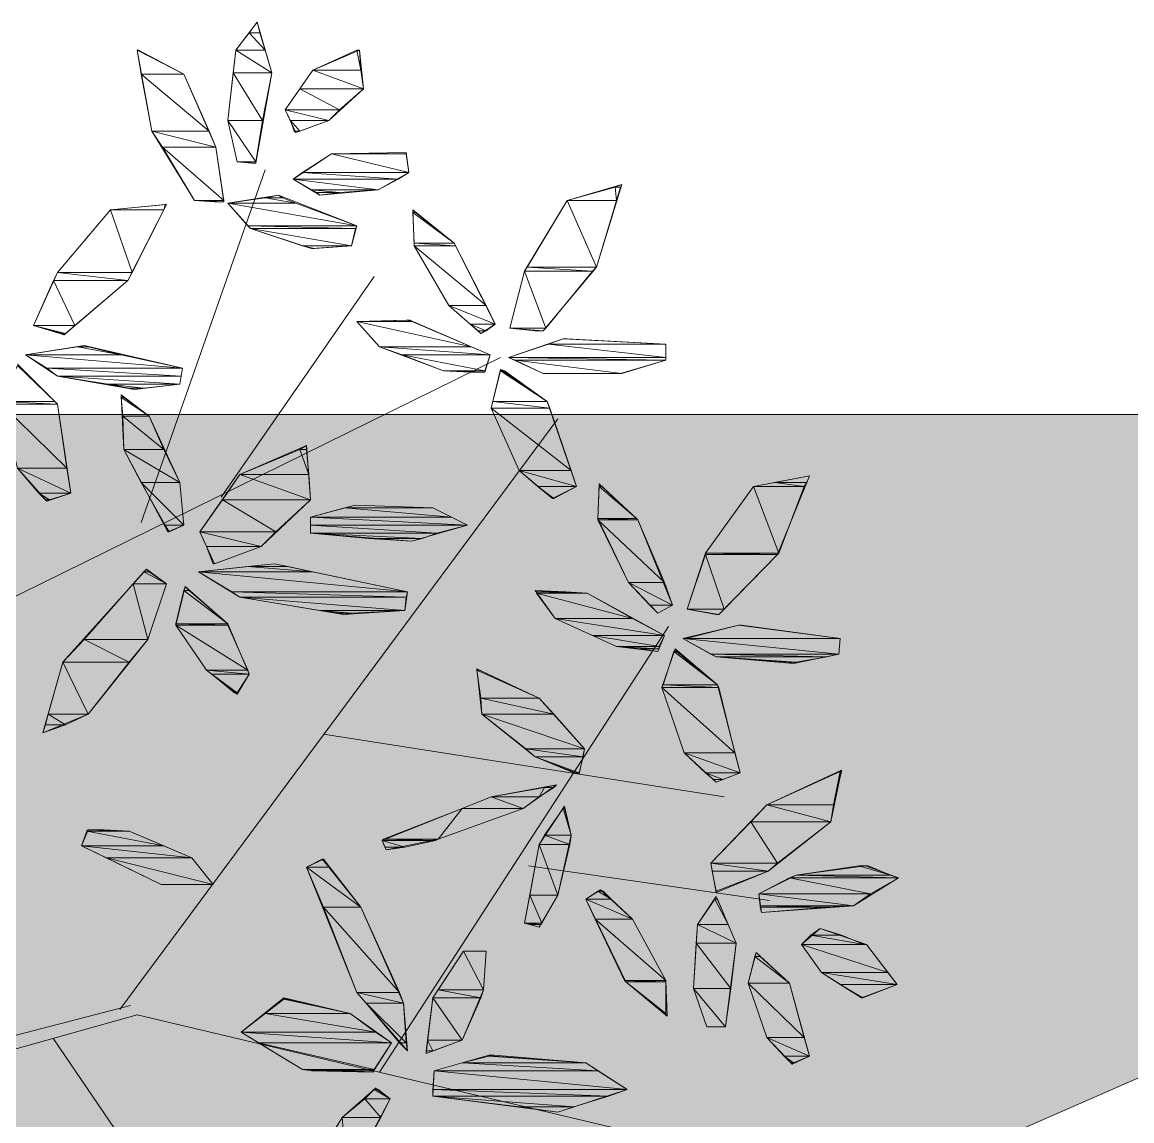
# Model space of a CAD drawing. Header units: metres. Extents: x 349703 to 349913, y 9282546 to 9282694.
# Drawn here: x 349796.022 to 349797.546, y 9282599.785 to 9282601.294 of the extents above; entities that cross this region are included whole.
import ezdxf

# ---------------------------------------------------------------- set-up
doc = ezdxf.new("R2010")
doc.units = ezdxf.units.M
doc.header["$LTSCALE"] = 0.25
doc.layers.add('AREA-VERDE', color=3, linetype='CONTINUOUS', lineweight=9)
doc.layers.add('ARQ-FONDO', color=253, linetype='CONTINUOUS', lineweight=9)

# ---------------------------------------------------------------- blocks, each defined once
blk = doc.blocks.new('ARBOL 1')
at = {"layer": 'ARQ-FONDO', "linetype": 'Continuous', "lineweight": -2}
for p, q in [((348215.4803, 9282665.0974), (348215.5096, 9282665.1358)), ((348215.5096, 9282665.1358), (348215.5297, 9282665.0664)), ((348215.3451, 9282665.0974), (348215.409, 9282665.0645)), ((348215.3652, 9282664.9859), (348215.3451, 9282665.0974)), ((348215.4694, 9282665.0006), (348215.4803, 9282665.0974)), ((348215.5863, 9282665.07), (348215.6503, 9282665.0974)), ((348215.6503, 9282665.0974), (348215.6558, 9282665.0444)), ((348215.409, 9282665.0645), (348215.4529, 9282664.964)), ((348215.5297, 9282665.0664), (348215.5077, 9282664.9421)), ((348215.5479, 9282665.0152), (348215.5863, 9282665.07)), ((348215.6558, 9282665.0444), (348215.6083, 9282665.0006)), ((348215.5626, 9282664.9841), (348215.5479, 9282665.0152)), ((348215.4822, 9282664.9439), (348215.4694, 9282665.0006)), ((348215.6083, 9282665.0006), (348215.5626, 9282664.9841)), ((348215.4237, 9282664.8909), (348215.3652, 9282664.9859)), ((348215.4529, 9282664.964), (348215.4639, 9282664.8891)), ((348215.5589, 9282664.9201), (348215.6119, 9282664.9549)), ((348215.6119, 9282664.9549), (348215.7143, 9282664.9567)), ((348215.7143, 9282664.9567), (348215.7179, 9282664.9293)), ((348215.5077, 9282664.9421), (348215.4822, 9282664.9439)), ((348215.3506, 9282664.4486), (348215.5205, 9282664.9329)), ((348215.5955, 9282664.8982), (348215.5589, 9282664.9201)), ((348215.7179, 9282664.9293), (348215.6759, 9282664.9055)), ((348215.6759, 9282664.9055), (348215.5955, 9282664.8982)), ((348216.0103, 9282664.9128), (348215.9354, 9282664.8909)), ((348215.9756, 9282664.7995), (348216.0103, 9282664.9128)), ((348215.4639, 9282664.8891), (348215.4237, 9282664.8909)), ((348215.4694, 9282664.8872), (348215.5388, 9282664.8982)), ((348215.5388, 9282664.8982), (348215.6466, 9282664.8562)), ((348215.9354, 9282664.8909), (348215.8769, 9282664.794)), ((348215.3085, 9282664.8781), (348215.2354, 9282664.7922)), ((348215.3853, 9282664.8854), (348215.3085, 9282664.8781)), ((348215.3323, 9282664.7812), (348215.3853, 9282664.8854)), ((348215.5004, 9282664.8525), (348215.4694, 9282664.8872)), ((348215.7234, 9282664.8781), (348215.7801, 9282664.8324)), ((348215.7252, 9282664.8288), (348215.7234, 9282664.8781)), ((348215.5845, 9282664.8251), (348215.5004, 9282664.8525)), ((348215.6466, 9282664.8562), (348215.6393, 9282664.8288)), ((348215.6393, 9282664.8288), (348215.5845, 9282664.8251)), ((348215.7728, 9282664.7465), (348215.7252, 9282664.8288)), ((348215.7801, 9282664.8324), (348215.8367, 9282664.7209)), ((348215.9025, 9282664.7118), (348215.9756, 9282664.7995)), ((348215.2354, 9282664.7922), (348215.2025, 9282664.7191)), ((348215.4602, 9282664.4833), (348215.6704, 9282664.7867)), ((348215.8769, 9282664.794), (348215.8568, 9282664.7154)), ((348215.2446, 9282664.7063), (348215.3323, 9282664.7812)), ((348215.8166, 9282664.7081), (348215.7728, 9282664.7465)), ((348215.6466, 9282664.7246), (348215.7179, 9282664.7264)), ((348215.6777, 9282664.6899), (348215.6466, 9282664.7246)), ((348215.7179, 9282664.7264), (348215.8294, 9282664.6789)), ((348215.8367, 9282664.7209), (348215.8166, 9282664.7081)), ((348215.2025, 9282664.7191), (348215.2446, 9282664.7063)), ((348215.8568, 9282664.7154), (348215.9025, 9282664.7118)), ((348215.1916, 9282664.6789), (348215.272, 9282664.6917)), ((348215.272, 9282664.6917), (348215.4072, 9282664.6606)), ((348215.855, 9282664.6752), (348215.9299, 9282664.7008)), ((348215.9299, 9282664.7008), (348216.0707, 9282664.6935)), ((348216.0707, 9282664.6935), (348216.0707, 9282664.6716)), ((348215.1239, 9282664.3207), (348215.844, 9282664.6752)), ((348215.2354, 9282664.6496), (348215.1916, 9282664.6789)), ((348215.7654, 9282664.657), (348215.6777, 9282664.6899)), ((348215.8294, 9282664.6789), (348215.8221, 9282664.6551)), ((348215.9025, 9282664.6533), (348215.855, 9282664.6752)), ((348215.1806, 9282664.6661), (348215.2354, 9282664.6113)), ((348215.4072, 9282664.6606), (348215.4036, 9282664.6387)), ((348216.0707, 9282664.6716), (348216.0085, 9282664.6533)), ((348215.3414, 9282664.6314), (348215.2354, 9282664.6496)), ((348215.8221, 9282664.6551), (348215.7654, 9282664.657)), ((348215.8312, 9282664.6058), (348215.844, 9282664.6588)), ((348215.844, 9282664.6588), (348215.908, 9282664.6149)), ((348216.0085, 9282664.6533), (348215.9025, 9282664.6533)), ((348215.4036, 9282664.6387), (348215.3414, 9282664.6314)), ((348215.3231, 9282664.6241), (348215.3268, 9282664.5491)), ((348215.3615, 9282664.5948), (348215.3231, 9282664.6241)), ((348215.908, 9282664.6149), (348215.9482, 9282664.4979)), ((348215.2354, 9282664.6113), (348215.2537, 9282664.4888)), ((348215.8696, 9282664.5199), (348215.8312, 9282664.6058)), ((348215.3213, 9282663.7797), (348215.9226, 9282664.5912)), ((348215.4036, 9282664.5034), (348215.3615, 9282664.5948)), ((348215.4858, 9282664.5144), (348215.5772, 9282664.5546)), ((348215.5772, 9282664.5546), (348215.5827, 9282664.4797)), ((348215.3268, 9282664.5491), (348215.3871, 9282664.4358)), ((348215.2208, 9282664.4778), (348215.1806, 9282664.5235)), ((348215.431, 9282664.4358), (348215.4858, 9282664.5144)), ((348215.9153, 9282664.4815), (348215.8696, 9282664.5199)), ((348216.2681, 9282664.5126), (348216.1913, 9282664.4979)), ((348216.2242, 9282664.4047), (348216.2681, 9282664.5126)), ((348215.409, 9282664.4449), (348215.4036, 9282664.5034)), ((348215.9482, 9282664.4979), (348215.9153, 9282664.4815)), ((348215.9775, 9282664.4541), (348215.9793, 9282664.5016)), ((348215.9793, 9282664.5016), (348216.0323, 9282664.4523)), ((348216.1913, 9282664.4979), (348216.1255, 9282664.4066)), ((348215.2537, 9282664.4888), (348215.2208, 9282664.4778)), ((348215.5827, 9282664.4797), (348215.515, 9282664.4157)), ((348215.5827, 9282664.4559), (348215.6448, 9282664.4724)), ((348215.6448, 9282664.4724), (348215.7508, 9282664.4687)), ((348215.7508, 9282664.4687), (348215.7983, 9282664.4449)), ((348215.5827, 9282664.434), (348215.5827, 9282664.4559)), ((348216.0195, 9282664.3664), (348215.9775, 9282664.4541)), ((348216.0323, 9282664.4523), (348216.0798, 9282664.3353)), ((348215.3871, 9282664.4358), (348215.409, 9282664.4449)), ((348215.4511, 9282664.3919), (348215.431, 9282664.4358)), ((348215.7216, 9282664.423), (348215.5827, 9282664.434)), ((348215.7983, 9282664.4449), (348215.7216, 9282664.423)), ((348215.515, 9282664.4157), (348215.4511, 9282664.3919)), ((348216.1255, 9282664.4066), (348216.0999, 9282664.3298)), ((348216.1438, 9282664.3225), (348216.2242, 9282664.4047)), ((348215.4291, 9282664.381), (348215.5333, 9282664.3919)), ((348215.5333, 9282664.3919), (348215.7161, 9282664.3536)), ((348215.2427, 9282664.2567), (348215.3579, 9282664.3846)), ((348215.3579, 9282664.3846), (348215.3853, 9282664.3645)), ((348215.4858, 9282664.3463), (348215.4291, 9282664.381)), ((348215.3853, 9282664.3645), (348215.3597, 9282664.2878)), ((348215.4109, 9282664.3609), (348215.3981, 9282664.3079)), ((348215.4694, 9282664.3097), (348215.4109, 9282664.3609)), ((348215.8916, 9282664.3554), (348215.9628, 9282664.3517)), ((348215.919, 9282664.317), (348215.8916, 9282664.3554)), ((348216.0597, 9282664.3243), (348216.0195, 9282664.3664)), ((348215.6284, 9282664.3225), (348215.4858, 9282664.3463)), ((348215.7161, 9282664.3536), (348215.7124, 9282664.328)), ((348215.9628, 9282664.3517), (348216.0688, 9282664.2933)), ((348215.7124, 9282664.328), (348215.6284, 9282664.3225)), ((348216.0798, 9282664.3353), (348216.0597, 9282664.3243)), ((348216.0999, 9282664.3298), (348216.1438, 9282664.3225)), ((348215.4986, 9282664.2402), (348215.4694, 9282664.3097)), ((348216.003, 9282664.2786), (348215.919, 9282664.317)), ((348215.3981, 9282664.3079), (348215.4401, 9282664.2457)), ((348215.6777, 9282663.6938), (348216.0743, 9282664.306)), ((348216.0944, 9282664.2896), (348216.1712, 9282664.3079)), ((348216.1712, 9282664.3079), (348216.3101, 9282664.2896)), ((348215.3597, 9282664.2878), (348215.2775, 9282664.1854)), ((348216.0688, 9282664.2933), (348216.0597, 9282664.2713)), ((348216.1401, 9282664.264), (348216.0944, 9282664.2896)), ((348216.3101, 9282664.2896), (348216.3083, 9282664.2677)), ((348216.0597, 9282664.2713), (348216.003, 9282664.2786)), ((348216.0652, 9282664.222), (348216.0835, 9282664.275)), ((348216.0835, 9282664.275), (348216.1419, 9282664.2256)), ((348216.2461, 9282664.2549), (348216.1401, 9282664.264)), ((348216.3083, 9282664.2677), (348216.2461, 9282664.2549)), ((348215.2153, 9282664.1598), (348215.2427, 9282664.2567)), ((348215.4401, 9282664.2457), (348215.4822, 9282664.2128)), ((348215.4822, 9282664.2128), (348215.4986, 9282664.2402)), ((348215.8111, 9282664.2476), (348215.8184, 9282664.1854)), ((348215.897, 9282664.2073), (348215.8111, 9282664.2476)), ((348216.0962, 9282664.1324), (348216.0652, 9282664.222)), ((348216.1419, 9282664.2256), (348216.173, 9282664.105)), ((348215.9592, 9282664.1379), (348215.897, 9282664.2073)), ((348215.2775, 9282664.1854), (348215.2153, 9282664.1598)), ((348215.8184, 9282664.1854), (348215.8916, 9282664.1269)), ((348215.6009, 9282664.158), (348216.1511, 9282664.0721)), ((348215.8916, 9282664.1269), (348215.9519, 9282664.1032)), ((348215.9519, 9282664.1032), (348215.9592, 9282664.1379)), ((348216.1401, 9282664.0922), (348216.0962, 9282664.1324)), ((348216.173, 9282664.105), (348216.1401, 9282664.0922)), ((348216.2096, 9282664.0611), (348216.3119, 9282664.1087)), ((348216.3119, 9282664.1087), (348216.2973, 9282664.0374)), ((348215.9208, 9282664.0886), (348215.8312, 9282664.0721)), ((348215.8751, 9282664.0557), (348215.9208, 9282664.0886)), ((348215.8312, 9282664.0721), (348215.6814, 9282664.0118)), ((348215.7581, 9282664.0136), (348215.8751, 9282664.0557)), ((348215.9318, 9282664.0593), (348215.897, 9282664.0063)), ((348215.9409, 9282664.0191), (348215.9318, 9282664.0593)), ((348216.1328, 9282663.9807), (348216.2096, 9282664.0611)), ((348216.2973, 9282664.0374), (348216.2114, 9282663.9698)), ((348215.2683, 9282664.0045), (348215.2775, 9282664.0264)), ((348215.2775, 9282664.0264), (348215.3341, 9282664.0246)), ((348215.3341, 9282664.0246), (348215.42, 9282663.988)), ((348215.378, 9282663.9515), (348215.2683, 9282664.0045)), ((348215.6814, 9282664.0118), (348215.6869, 9282663.999)), ((348215.6869, 9282663.999), (348215.7581, 9282664.0136)), ((348215.897, 9282664.0063), (348215.8769, 9282663.8985)), ((348215.9226, 9282663.9369), (348215.9409, 9282664.0191)), ((348215.42, 9282663.988), (348215.4493, 9282663.9515)), ((348215.5772, 9282663.9752), (348215.6009, 9282663.9862)), ((348215.6466, 9282663.8034), (348215.5772, 9282663.9752)), ((348215.6009, 9282663.9862), (348215.6521, 9282663.9204)), ((348215.8824, 9282663.9771), (348216.2132, 9282663.9295)), ((348216.1401, 9282663.9405), (348216.1328, 9282663.9807)), ((348216.2498, 9282663.9643), (348216.3448, 9282663.9771)), ((348216.3448, 9282663.9771), (348216.3905, 9282663.9606)), ((348216.2114, 9282663.9698), (348216.1401, 9282663.9405)), ((348216.1986, 9282663.9387), (348216.2498, 9282663.9643)), ((348216.3905, 9282663.9606), (348216.3284, 9282663.9222)), ((348215.4493, 9282663.9515), (348215.378, 9282663.9515)), ((348215.961, 9282663.9314), (348215.9811, 9282663.9442)), ((348215.9811, 9282663.9442), (348216.025, 9282663.904)), ((348215.897, 9282663.893), (348215.9226, 9282663.9369)), ((348216.0158, 9282663.8181), (348215.961, 9282663.9314)), ((348216.1145, 9282663.8966), (348216.1401, 9282663.935)), ((348216.1401, 9282663.935), (348216.1675, 9282663.8711)), ((348216.2023, 9282663.9131), (348216.1986, 9282663.9387)), ((348215.6521, 9282663.9204), (348215.7106, 9282663.7888)), ((348216.3284, 9282663.9222), (348216.2023, 9282663.9131)), ((348215.8769, 9282663.8985), (348215.897, 9282663.893)), ((348216.025, 9282663.904), (348216.0707, 9282663.8199)), ((348216.109, 9282663.8089), (348216.1145, 9282663.8966)), ((348216.2571, 9282663.8692), (348216.2827, 9282663.8912)), ((348216.2827, 9282663.8912), (348216.3466, 9282663.8692)), ((348216.1675, 9282663.8711), (348216.1529, 9282663.7559)), ((348216.2845, 9282663.8308), (348216.2571, 9282663.8692)), ((348216.3466, 9282663.8692), (348216.3887, 9282663.8144)), ((348215.7929, 9282663.8601), (348215.7508, 9282663.7961)), ((348215.8239, 9282663.8601), (348215.7929, 9282663.8601)), ((348215.8203, 9282663.8071), (348215.8239, 9282663.8601)), ((348216.184, 9282663.8162), (348216.1949, 9282663.8583)), ((348216.1949, 9282663.8583), (348216.2406, 9282663.8162)), ((348216.3393, 9282663.7961), (348216.2845, 9282663.8308)), ((348215.791, 9282663.7376), (348215.8203, 9282663.8071)), ((348216.0725, 9282663.7705), (348216.0158, 9282663.8181)), ((348216.0707, 9282663.8199), (348216.0725, 9282663.7705)), ((348216.1273, 9282663.7559), (348216.109, 9282663.8089)), ((348216.2096, 9282663.7413), (348216.184, 9282663.8162)), ((348216.2406, 9282663.8162), (348216.2681, 9282663.7157)), ((348216.3887, 9282663.8144), (348216.3393, 9282663.7961)), ((348215.4876, 9282663.7486), (348215.5461, 9282663.7961)), ((348215.5461, 9282663.7961), (348215.6375, 9282663.7742)), ((348215.7161, 9282663.723), (348215.6466, 9282663.8034)), ((348215.7508, 9282663.7961), (348215.7417, 9282663.7194)), ((348214.8754, 9282663.6664), (348215.3359, 9282663.7852)), ((348215.7106, 9282663.7888), (348215.7161, 9282663.723)), ((348214.8735, 9282663.6408), (348215.3451, 9282663.7724)), ((348215.3451, 9282663.7724), (348216.2644, 9282663.5549)), ((348215.6375, 9282663.7742), (348215.6942, 9282663.734)), ((348215.5717, 9282663.6974), (348215.4876, 9282663.7486)), ((348216.1529, 9282663.7559), (348216.1273, 9282663.7559)), ((348215.2299, 9282663.7395), (348215.9043, 9282662.7525)), ((348215.6942, 9282663.734), (348215.6686, 9282663.6938)), ((348215.7417, 9282663.7194), (348215.791, 9282663.7376)), ((348216.2443, 9282663.7047), (348216.2096, 9282663.7413)), ((348215.7526, 9282663.6956), (348215.8294, 9282663.7175)), ((348215.8294, 9282663.7175), (348215.961, 9282663.7066)), ((348216.2681, 9282663.7157), (348216.2443, 9282663.7047)), ((348215.961, 9282663.7066), (348216.0177, 9282663.67)), ((348215.6686, 9282663.6938), (348215.5717, 9282663.6974)), ((348215.7508, 9282663.6609), (348215.7526, 9282663.6956)), ((348215.6722, 9282663.6718), (348215.6265, 9282663.6316)), ((348215.6923, 9282663.6572), (348215.6722, 9282663.6718)), ((348216.0177, 9282663.67), (348215.9226, 9282663.6389)), ((348215.632, 9282663.5439), (348215.6923, 9282663.6572)), ((348215.9226, 9282663.6389), (348215.7508, 9282663.6609)), ((348215.6265, 9282663.6316), (348215.5754, 9282663.5476))]:
    blk.add_line(p, q, dxfattribs=at)
for points in [[(348215.5096, 9282665.1358), (348215.5132, 9282665.1212), (348215.4986, 9282665.1212)], [(348215.4986, 9282665.1212), (348215.5205, 9282665.0974), (348215.4803, 9282665.0974)], [(348215.5132, 9282665.1212), (348215.4986, 9282665.1212), (348215.5205, 9282665.0974)], [(348215.3451, 9282665.0974), (348215.3469, 9282665.0974), (348215.3469, 9282665.0974)], [(348215.3469, 9282665.0974), (348215.3451, 9282665.0974), (348215.409, 9282665.0645)], [(348215.3451, 9282665.0974), (348215.409, 9282665.0645), (348215.3506, 9282665.0645)], [(348215.4803, 9282665.0974), (348215.5297, 9282665.0664), (348215.4767, 9282665.0664)], [(348215.5205, 9282665.0974), (348215.4803, 9282665.0974), (348215.5297, 9282665.0664)], [(348215.6466, 9282665.0974), (348215.6521, 9282665.07), (348215.5863, 9282665.07)], [(348215.6503, 9282665.0974), (348215.6466, 9282665.0974), (348215.6466, 9282665.0974)], [(348215.6503, 9282665.0974), (348215.6466, 9282665.0974), (348215.6521, 9282665.07)], [(348215.409, 9282665.0645), (348215.3506, 9282665.0645), (348215.4438, 9282664.9859)], [(348215.3506, 9282665.0645), (348215.4438, 9282664.9859), (348215.3652, 9282664.9859)], [(348215.4767, 9282665.0664), (348215.5169, 9282665.0006), (348215.4694, 9282665.0006)], [(348215.5297, 9282665.0664), (348215.4767, 9282665.0664), (348215.5169, 9282665.0006)], [(348215.5863, 9282665.07), (348215.6558, 9282665.0444), (348215.5681, 9282665.0444)], [(348215.6521, 9282665.07), (348215.5863, 9282665.07), (348215.6558, 9282665.0444)], [(348215.5681, 9282665.0444), (348215.6229, 9282665.0152), (348215.5479, 9282665.0152)], [(348215.6558, 9282665.0444), (348215.5681, 9282665.0444), (348215.6229, 9282665.0152)], [(348215.6229, 9282665.0152), (348215.5479, 9282665.0152), (348215.6083, 9282665.0006)], [(348215.5479, 9282665.0152), (348215.6083, 9282665.0006), (348215.5553, 9282665.0006)], [(348215.5169, 9282665.0006), (348215.4694, 9282665.0006), (348215.5077, 9282664.9439)], [(348215.4694, 9282665.0006), (348215.5077, 9282664.9439), (348215.4822, 9282664.9439)], [(348215.5553, 9282665.0006), (348215.5607, 9282664.9859), (348215.5681, 9282664.9859)], [(348215.5553, 9282665.0006), (348215.6083, 9282665.0006), (348215.5681, 9282664.9859)], [(348215.4438, 9282664.9859), (348215.3652, 9282664.9859), (348215.4529, 9282664.964)], [(348215.3652, 9282664.9859), (348215.4529, 9282664.964), (348215.3798, 9282664.964)], [(348215.5607, 9282664.9859), (348215.5681, 9282664.9859), (348215.5626, 9282664.9841)], [(348215.4529, 9282664.964), (348215.3798, 9282664.964), (348215.4639, 9282664.8909)], [(348215.3798, 9282664.964), (348215.4639, 9282664.8909), (348215.4237, 9282664.8909)], [(348215.6119, 9282664.9549), (348215.7179, 9282664.9293), (348215.5717, 9282664.9293)], [(348215.7143, 9282664.9567), (348215.7143, 9282664.9549), (348215.6119, 9282664.9549)], [(348215.7143, 9282664.9549), (348215.6119, 9282664.9549), (348215.7179, 9282664.9293)], [(348215.5077, 9282664.9421), (348215.5023, 9282664.9421), (348215.4822, 9282664.9439)], [(348215.4822, 9282664.9439), (348215.5077, 9282664.9439), (348215.5077, 9282664.9421)], [(348215.5077, 9282664.9421), (348215.5077, 9282664.9421), (348215.5023, 9282664.9421)], [(348215.5717, 9282664.9293), (348215.7033, 9282664.9201), (348215.5589, 9282664.9201)], [(348215.7033, 9282664.9201), (348215.5589, 9282664.9201), (348215.6759, 9282664.9055)], [(348215.5589, 9282664.9201), (348215.6759, 9282664.9055), (348215.5845, 9282664.9055)], [(348215.7179, 9282664.9293), (348215.5717, 9282664.9293), (348215.7033, 9282664.9201)], [(348215.5845, 9282664.9055), (348215.5918, 9282664.9019), (348215.6229, 9282664.9019)], [(348215.5845, 9282664.9055), (348215.6759, 9282664.9055), (348215.6229, 9282664.9019)], [(348216.0012, 9282664.9092), (348216.003, 9282664.8909), (348215.9354, 9282664.8909)], [(348216.0103, 9282664.9128), (348216.0085, 9282664.9092), (348216.0012, 9282664.9092)], [(348216.0085, 9282664.9092), (348216.0012, 9282664.9092), (348216.003, 9282664.8909)], [(348215.4639, 9282664.8891), (348215.4511, 9282664.8891), (348215.4237, 9282664.8909)], [(348215.4237, 9282664.8909), (348215.4639, 9282664.8909), (348215.4639, 9282664.8891)], [(348215.4639, 9282664.8891), (348215.4639, 9282664.8891), (348215.4511, 9282664.8891)], [(348215.5205, 9282664.8946), (348215.5626, 9282664.8872), (348215.4694, 9282664.8872)], [(348215.5388, 9282664.8982), (348215.5443, 9282664.8946), (348215.5205, 9282664.8946)], [(348215.5443, 9282664.8946), (348215.5205, 9282664.8946), (348215.5626, 9282664.8872)], [(348215.5918, 9282664.9019), (348215.6229, 9282664.9019), (348215.5955, 9282664.8982)], [(348215.9354, 9282664.8909), (348215.9756, 9282664.7995), (348215.8806, 9282664.7995)], [(348216.003, 9282664.8909), (348215.9354, 9282664.8909), (348215.9756, 9282664.7995)], [(348215.3085, 9282664.8781), (348215.3378, 9282664.7922), (348215.2354, 9282664.7922)], [(348215.3835, 9282664.8854), (348215.3816, 9282664.8781), (348215.3085, 9282664.8781)], [(348215.3816, 9282664.8781), (348215.3085, 9282664.8781), (348215.3378, 9282664.7922)], [(348215.3853, 9282664.8854), (348215.3835, 9282664.8854), (348215.3816, 9282664.8781)], [(348215.3853, 9282664.8854), (348215.3835, 9282664.8854), (348215.3835, 9282664.8854)], [(348215.5626, 9282664.8872), (348215.4694, 9282664.8872), (348215.6466, 9282664.8562)], [(348215.4694, 9282664.8872), (348215.6466, 9282664.8562), (348215.4968, 9282664.8562)], [(348215.7234, 9282664.8781), (348215.7271, 9282664.8745), (348215.7234, 9282664.8745)], [(348215.7271, 9282664.8745), (348215.7234, 9282664.8745), (348215.7801, 9282664.8324)], [(348215.7234, 9282664.8745), (348215.7801, 9282664.8324), (348215.7252, 9282664.8324)], [(348215.6466, 9282664.8562), (348215.4968, 9282664.8562), (348215.6448, 9282664.8525)], [(348215.4968, 9282664.8562), (348215.6448, 9282664.8525), (348215.5004, 9282664.8525)], [(348215.6448, 9282664.8525), (348215.5004, 9282664.8525), (348215.6393, 9282664.8288)], [(348215.5004, 9282664.8525), (348215.6393, 9282664.8288), (348215.5717, 9282664.8288)], [(348215.5882, 9282664.8251), (348215.5845, 9282664.8251), (348215.5717, 9282664.8288)], [(348215.5717, 9282664.8288), (348215.6393, 9282664.8288), (348215.5882, 9282664.8251)], [(348215.7801, 9282664.8324), (348215.7252, 9282664.8324), (348215.7819, 9282664.8288)], [(348215.7252, 9282664.8324), (348215.7819, 9282664.8288), (348215.7252, 9282664.8288)], [(348215.7819, 9282664.8288), (348215.7252, 9282664.8288), (348215.8239, 9282664.7465)], [(348215.7252, 9282664.8288), (348215.8239, 9282664.7465), (348215.7728, 9282664.7465)], [(348215.5882, 9282664.8251), (348215.5882, 9282664.8251), (348215.5845, 9282664.8251)], [(348215.8806, 9282664.7995), (348215.9701, 9282664.794), (348215.8769, 9282664.794)], [(348215.9756, 9282664.7995), (348215.8806, 9282664.7995), (348215.9701, 9282664.794)], [(348215.2354, 9282664.7922), (348215.3323, 9282664.7812), (348215.2299, 9282664.7812)], [(348215.3378, 9282664.7922), (348215.2354, 9282664.7922), (348215.3323, 9282664.7812)], [(348215.8769, 9282664.794), (348215.9062, 9282664.7154), (348215.8568, 9282664.7154)], [(348215.9701, 9282664.794), (348215.8769, 9282664.794), (348215.9062, 9282664.7154)], [(348215.2299, 9282664.7812), (348215.2592, 9282664.7191), (348215.2025, 9282664.7191)], [(348215.3323, 9282664.7812), (348215.2299, 9282664.7812), (348215.2592, 9282664.7191)], [(348215.8239, 9282664.7465), (348215.7728, 9282664.7465), (348215.8367, 9282664.7209)], [(348215.7728, 9282664.7465), (348215.8367, 9282664.7209), (348215.802, 9282664.7209)], [(348215.7143, 9282664.7264), (348215.7234, 9282664.7246), (348215.6466, 9282664.7246)], [(348215.7234, 9282664.7246), (348215.6466, 9282664.7246), (348215.8038, 9282664.6899)], [(348215.6466, 9282664.7246), (348215.8038, 9282664.6899), (348215.6777, 9282664.6899)], [(348215.7179, 9282664.7264), (348215.7197, 9282664.7264), (348215.7143, 9282664.7264)], [(348215.7197, 9282664.7264), (348215.7143, 9282664.7264), (348215.7234, 9282664.7246)], [(348215.802, 9282664.7209), (348215.813, 9282664.7118), (348215.8239, 9282664.7118)], [(348215.802, 9282664.7209), (348215.8367, 9282664.7209), (348215.8239, 9282664.7118)], [(348215.2025, 9282664.7191), (348215.2427, 9282664.7081), (348215.2464, 9282664.7081)], [(348215.2025, 9282664.7191), (348215.2592, 9282664.7191), (348215.2464, 9282664.7081)], [(348215.2427, 9282664.7081), (348215.2464, 9282664.7081), (348215.2446, 9282664.7063)], [(348215.813, 9282664.7118), (348215.8239, 9282664.7118), (348215.8166, 9282664.7081)], [(348215.9025, 9282664.7118), (348215.8916, 9282664.7118), (348215.8568, 9282664.7154)], [(348215.8568, 9282664.7154), (348215.9062, 9282664.7154), (348215.9025, 9282664.7118)], [(348215.9025, 9282664.7118), (348215.9025, 9282664.7118), (348215.8916, 9282664.7118)], [(348215.272, 9282664.6917), (348215.2775, 9282664.6899), (348215.2628, 9282664.6899)], [(348215.9098, 9282664.6935), (348216.0707, 9282664.6752), (348215.855, 9282664.6752)], [(348215.9299, 9282664.7008), (348216.0707, 9282664.6935), (348215.9098, 9282664.6935)], [(348216.0707, 9282664.6935), (348215.9098, 9282664.6935), (348216.0707, 9282664.6752)], [(348215.9299, 9282664.7008), (348215.9354, 9282664.7008), (348215.9354, 9282664.7008)], [(348215.9354, 9282664.7008), (348215.9299, 9282664.7008), (348216.0707, 9282664.6935)], [(348215.2628, 9282664.6899), (348215.3231, 9282664.6789), (348215.1916, 9282664.6789)], [(348215.3231, 9282664.6789), (348215.1916, 9282664.6789), (348215.4072, 9282664.6606)], [(348215.1916, 9282664.6789), (348215.4072, 9282664.6606), (348215.2208, 9282664.6606)], [(348215.2775, 9282664.6899), (348215.2628, 9282664.6899), (348215.3231, 9282664.6789)], [(348215.8038, 9282664.6899), (348215.6777, 9282664.6899), (348215.8294, 9282664.6789)], [(348215.6777, 9282664.6899), (348215.8294, 9282664.6789), (348215.7088, 9282664.6789)], [(348215.8294, 9282664.6789), (348215.7088, 9282664.6789), (348215.8221, 9282664.657)], [(348215.7088, 9282664.6789), (348215.8221, 9282664.657), (348215.7654, 9282664.657)], [(348216.0707, 9282664.6752), (348215.855, 9282664.6752), (348216.0707, 9282664.6716)], [(348215.855, 9282664.6752), (348216.0707, 9282664.6716), (348215.8641, 9282664.6716)], [(348215.1806, 9282664.6643), (348215.2318, 9282664.6149), (348215.1568, 9282664.6149)], [(348215.2318, 9282664.6149), (348215.1806, 9282664.6643)], [(348215.4072, 9282664.6606), (348215.2208, 9282664.6606), (348215.4054, 9282664.6496)], [(348215.2208, 9282664.6606), (348215.4054, 9282664.6496), (348215.2354, 9282664.6496)], [(348215.8641, 9282664.6716), (348215.9025, 9282664.6533), (348216.0103, 9282664.6533)], [(348215.8641, 9282664.6716), (348216.0707, 9282664.6716), (348216.0103, 9282664.6533)], [(348215.4054, 9282664.6496), (348215.2354, 9282664.6496), (348215.4036, 9282664.6387)], [(348215.2354, 9282664.6496), (348215.4036, 9282664.6387), (348215.3049, 9282664.6387)], [(348215.8221, 9282664.6551), (348215.802, 9282664.6551), (348215.7654, 9282664.657)], [(348215.7654, 9282664.657), (348215.8221, 9282664.657), (348215.8221, 9282664.6551)], [(348215.8221, 9282664.6551), (348215.8221, 9282664.6551), (348215.802, 9282664.6551)], [(348215.844, 9282664.657), (348215.908, 9282664.6149), (348215.8331, 9282664.6149)], [(348215.844, 9282664.6588), (348215.8495, 9282664.657), (348215.844, 9282664.657)], [(348215.8495, 9282664.657), (348215.844, 9282664.657), (348215.908, 9282664.6149)], [(348215.9025, 9282664.6533), (348216.0103, 9282664.6533), (348216.0085, 9282664.6533)], [(348215.3049, 9282664.6387), (348215.3341, 9282664.6332), (348215.3542, 9282664.6332)], [(348215.3049, 9282664.6387), (348215.4036, 9282664.6387), (348215.3542, 9282664.6332)], [(348215.3341, 9282664.6332), (348215.3542, 9282664.6332), (348215.3414, 9282664.6314)], [(348215.2318, 9282664.6149), (348215.1568, 9282664.6149), (348215.2354, 9282664.6113)], [(348215.1568, 9282664.6149), (348215.2354, 9282664.6113), (348215.1587, 9282664.6113)], [(348215.3231, 9282664.6241), (348215.3268, 9282664.6204), (348215.3231, 9282664.6204)], [(348215.3268, 9282664.6204), (348215.3231, 9282664.6204), (348215.3615, 9282664.5948)], [(348215.3231, 9282664.6204), (348215.3615, 9282664.5948), (348215.325, 9282664.5948)], [(348215.8331, 9282664.6149), (348215.9117, 9282664.6058), (348215.8312, 9282664.6058)], [(348215.908, 9282664.6149), (348215.8331, 9282664.6149), (348215.9117, 9282664.6058)], [(348215.2354, 9282664.6113), (348215.1587, 9282664.6113), (348215.2482, 9282664.5235)], [(348215.1587, 9282664.6113), (348215.2482, 9282664.5235), (348215.1806, 9282664.5235)], [(348215.9117, 9282664.6058), (348215.8312, 9282664.6058), (348215.9409, 9282664.5199)], [(348215.8312, 9282664.6058), (348215.9409, 9282664.5199), (348215.8696, 9282664.5199)], [(348215.3615, 9282664.5948), (348215.325, 9282664.5948), (348215.3816, 9282664.5491)], [(348215.325, 9282664.5948), (348215.3816, 9282664.5491), (348215.3268, 9282664.5491)], [(348215.5772, 9282664.5546), (348215.5772, 9282664.5491), (348215.5681, 9282664.5491)], [(348215.3816, 9282664.5491), (348215.3268, 9282664.5491), (348215.4036, 9282664.5034)], [(348215.3268, 9282664.5491), (348215.4036, 9282664.5034), (348215.3506, 9282664.5034)], [(348215.5681, 9282664.5491), (348215.5808, 9282664.5144), (348215.4858, 9282664.5144)], [(348215.5772, 9282664.5491), (348215.5681, 9282664.5491), (348215.5808, 9282664.5144)], [(348215.2482, 9282664.5235), (348215.1806, 9282664.5235), (348215.2537, 9282664.4888)], [(348215.1806, 9282664.5235), (348215.2537, 9282664.4888), (348215.2098, 9282664.4888)], [(348215.4858, 9282664.5144), (348215.5827, 9282664.4797), (348215.462, 9282664.4797)], [(348215.5808, 9282664.5144), (348215.4858, 9282664.5144), (348215.5827, 9282664.4797)], [(348215.9409, 9282664.5199), (348215.8696, 9282664.5199), (348215.9482, 9282664.4979)], [(348215.8696, 9282664.5199), (348215.9482, 9282664.4979), (348215.8952, 9282664.4979)], [(348216.2681, 9282664.5126), (348216.2644, 9282664.5034), (348216.2205, 9282664.5034)], [(348215.4036, 9282664.5034), (348215.3506, 9282664.5034), (348215.409, 9282664.4449)], [(348215.3506, 9282664.5034), (348215.409, 9282664.4449), (348215.3835, 9282664.4449)], [(348215.9171, 9282664.4815), (348215.9153, 9282664.4815), (348215.8952, 9282664.4979)], [(348215.8952, 9282664.4979), (348215.9482, 9282664.4979), (348215.9171, 9282664.4815)], [(348215.9793, 9282664.4979), (348216.0305, 9282664.4541), (348215.9775, 9282664.4541)], [(348215.9793, 9282664.5016), (348215.9829, 9282664.4979), (348215.9793, 9282664.4979)], [(348215.9829, 9282664.4979), (348215.9793, 9282664.4979), (348216.0305, 9282664.4541)], [(348216.1913, 9282664.4979), (348216.226, 9282664.4066), (348216.1255, 9282664.4066)], [(348216.2205, 9282664.5034), (348216.2607, 9282664.4979), (348216.1913, 9282664.4979)], [(348216.2607, 9282664.4979), (348216.1913, 9282664.4979), (348216.226, 9282664.4066)], [(348216.2644, 9282664.5034), (348216.2205, 9282664.5034), (348216.2607, 9282664.4979)], [(348215.2537, 9282664.4888), (348215.2098, 9282664.4888), (348215.2244, 9282664.4797)], [(348215.2098, 9282664.4888), (348215.2244, 9282664.4797), (348215.219, 9282664.4797)], [(348215.219, 9282664.4797), (348215.2244, 9282664.4797), (348215.2208, 9282664.4778)], [(348215.462, 9282664.4797), (348215.5352, 9282664.4358), (348215.431, 9282664.4358)], [(348215.5827, 9282664.4797), (348215.462, 9282664.4797), (348215.5352, 9282664.4358)], [(348215.9171, 9282664.4815), (348215.9171, 9282664.4815), (348215.9153, 9282664.4815)], [(348215.6302, 9282664.4687), (348215.7764, 9282664.4559), (348215.5827, 9282664.4559)], [(348215.6448, 9282664.4724), (348215.7508, 9282664.4687), (348215.6302, 9282664.4687)], [(348215.7508, 9282664.4687), (348215.6302, 9282664.4687), (348215.7764, 9282664.4559)], [(348215.7764, 9282664.4559), (348215.5827, 9282664.4559), (348215.7983, 9282664.4449)], [(348215.5827, 9282664.4559), (348215.7983, 9282664.4449), (348215.5827, 9282664.4449)], [(348216.0305, 9282664.4541), (348215.9775, 9282664.4541), (348216.0323, 9282664.4523)], [(348215.9775, 9282664.4541), (348216.0323, 9282664.4523), (348215.9775, 9282664.4523)], [(348216.0323, 9282664.4523), (348215.9775, 9282664.4523), (348216.0688, 9282664.3664)], [(348215.9775, 9282664.4523), (348216.0688, 9282664.3664), (348216.0195, 9282664.3664)], [(348215.409, 9282664.4449), (348215.3835, 9282664.4449), (348215.3889, 9282664.4358)], [(348215.3835, 9282664.4449), (348215.3889, 9282664.4358), (348215.3871, 9282664.4358)], [(348215.3871, 9282664.4358), (348215.3889, 9282664.4358), (348215.3889, 9282664.4358)], [(348215.5352, 9282664.4358), (348215.431, 9282664.4358), (348215.515, 9282664.4157)], [(348215.431, 9282664.4358), (348215.515, 9282664.4157), (348215.4401, 9282664.4157)], [(348215.7983, 9282664.4449), (348215.5827, 9282664.4449), (348215.7563, 9282664.434)], [(348215.5827, 9282664.4449), (348215.7563, 9282664.434), (348215.5827, 9282664.434)], [(348215.5827, 9282664.434), (348215.6631, 9282664.4267), (348215.7362, 9282664.4267)], [(348215.5827, 9282664.434), (348215.7563, 9282664.434), (348215.7362, 9282664.4267)], [(348215.6631, 9282664.4267), (348215.7362, 9282664.4267), (348215.7216, 9282664.423)], [(348215.4511, 9282664.3919), (348215.4493, 9282664.3919), (348215.4401, 9282664.4157)], [(348215.4401, 9282664.4157), (348215.515, 9282664.4157), (348215.4511, 9282664.3919)], [(348216.1255, 9282664.4047), (348216.1511, 9282664.3298), (348216.0999, 9282664.3298)], [(348216.226, 9282664.4066), (348216.1255, 9282664.4066), (348216.2242, 9282664.4047)], [(348216.1255, 9282664.4066), (348216.2242, 9282664.4047), (348216.1255, 9282664.4047)], [(348216.2242, 9282664.4047), (348216.1255, 9282664.4047), (348216.1511, 9282664.3298)], [(348215.4968, 9282664.3883), (348215.5863, 9282664.381), (348215.4291, 9282664.381)], [(348215.4511, 9282664.3919), (348215.4511, 9282664.3919), (348215.4493, 9282664.3919)], [(348215.5333, 9282664.3919), (348215.5516, 9282664.3883), (348215.4968, 9282664.3883)], [(348215.5516, 9282664.3883), (348215.4968, 9282664.3883), (348215.5863, 9282664.381)], [(348215.3542, 9282664.381), (348215.3853, 9282664.3645), (348215.3396, 9282664.3645)], [(348215.3579, 9282664.3846), (348215.3615, 9282664.381), (348215.3542, 9282664.381)], [(348215.3615, 9282664.381), (348215.3542, 9282664.381), (348215.3853, 9282664.3645)], [(348215.5863, 9282664.381), (348215.4291, 9282664.381), (348215.7161, 9282664.3536)], [(348215.4291, 9282664.381), (348215.7161, 9282664.3536), (348215.4748, 9282664.3536)], [(348215.3396, 9282664.3645), (348215.3597, 9282664.2878), (348215.272, 9282664.2878)], [(348215.3853, 9282664.3645), (348215.3396, 9282664.3645), (348215.3597, 9282664.2878)], [(348215.409, 9282664.3554), (348215.4694, 9282664.3097), (348215.3981, 9282664.3097)], [(348215.4109, 9282664.3609), (348215.4164, 9282664.3554), (348215.409, 9282664.3554)], [(348215.4164, 9282664.3554), (348215.409, 9282664.3554), (348215.4694, 9282664.3097)], [(348215.8916, 9282664.3554), (348215.9336, 9282664.3536), (348215.8934, 9282664.3536)], [(348216.0688, 9282664.3664), (348216.0195, 9282664.3664), (348216.0798, 9282664.3353)], [(348216.0195, 9282664.3664), (348216.0798, 9282664.3353), (348216.0487, 9282664.3353)], [(348215.7161, 9282664.3536), (348215.4748, 9282664.3536), (348215.7143, 9282664.3463)], [(348215.4748, 9282664.3536), (348215.7143, 9282664.3463), (348215.4858, 9282664.3463)], [(348215.7143, 9282664.3463), (348215.4858, 9282664.3463), (348215.7124, 9282664.328)], [(348215.4858, 9282664.3463), (348215.7124, 9282664.328), (348215.5955, 9282664.328)], [(348215.9336, 9282664.3536), (348215.8934, 9282664.3536), (348215.9628, 9282664.3517)], [(348215.8934, 9282664.3536), (348215.9628, 9282664.3517), (348215.8934, 9282664.3517)], [(348215.9628, 9282664.3517), (348215.8934, 9282664.3517), (348216.025, 9282664.317)], [(348215.8934, 9282664.3517), (348216.025, 9282664.317), (348215.919, 9282664.317)], [(348215.5955, 9282664.328), (348215.6229, 9282664.3243), (348215.6393, 9282664.3243)], [(348215.5955, 9282664.328), (348215.7124, 9282664.328), (348215.6393, 9282664.3243)], [(348216.0798, 9282664.3353), (348216.0487, 9282664.3353), (348216.0597, 9282664.3243)], [(348216.0487, 9282664.3353), (348216.0597, 9282664.3243), (348216.0597, 9282664.3243)], [(348216.1438, 9282664.3225), (348216.1401, 9282664.3225), (348216.0999, 9282664.3298)], [(348216.0999, 9282664.3298), (348216.1511, 9282664.3298), (348216.1438, 9282664.3225)], [(348215.4694, 9282664.3097), (348215.3981, 9282664.3097), (348215.4694, 9282664.3079)], [(348215.3981, 9282664.3097), (348215.4694, 9282664.3079), (348215.3981, 9282664.3079)], [(348215.6229, 9282664.3243), (348215.6393, 9282664.3243), (348215.6284, 9282664.3225)], [(348216.025, 9282664.317), (348215.919, 9282664.317), (348216.0688, 9282664.2933)], [(348215.919, 9282664.317), (348216.0688, 9282664.2933), (348215.9701, 9282664.2933)], [(348216.0597, 9282664.3243), (348216.0597, 9282664.3243)], [(348216.1438, 9282664.3225), (348216.1438, 9282664.3225), (348216.1401, 9282664.3225)], [(348215.4694, 9282664.3079), (348215.3981, 9282664.3079), (348215.4968, 9282664.2457)], [(348215.3981, 9282664.3079), (348215.4968, 9282664.2457), (348215.4401, 9282664.2457)], [(348216.1712, 9282664.3079), (348216.3101, 9282664.2896), (348216.0981, 9282664.2896)], [(348216.1712, 9282664.3079), (348216.1748, 9282664.3079), (348216.1748, 9282664.3079)], [(348216.1748, 9282664.3079), (348216.1712, 9282664.3079), (348216.3101, 9282664.2896)], [(348215.272, 9282664.2878), (348215.3341, 9282664.2567), (348215.2427, 9282664.2567)], [(348215.3597, 9282664.2878), (348215.272, 9282664.2878), (348215.3341, 9282664.2567)], [(348216.0688, 9282664.2933), (348215.9701, 9282664.2933), (348216.0615, 9282664.2786)], [(348215.9701, 9282664.2933), (348216.0615, 9282664.2786), (348216.003, 9282664.2786)], [(348216.3101, 9282664.2896), (348216.0981, 9282664.2896), (348216.0944, 9282664.2896)], [(348216.3101, 9282664.2896), (348216.0944, 9282664.2896), (348216.3083, 9282664.2677)], [(348216.0944, 9282664.2896), (348216.3083, 9282664.2677), (348216.1328, 9282664.2677)], [(348216.0981, 9282664.2896), (348216.3101, 9282664.2896), (348216.3101, 9282664.2896)], [(348216.0615, 9282664.2786), (348216.003, 9282664.2786), (348216.0615, 9282664.275)], [(348216.003, 9282664.2786), (348216.0615, 9282664.275), (348216.0359, 9282664.275)], [(348216.0359, 9282664.275), (348216.0615, 9282664.275), (348216.0597, 9282664.2713)], [(348216.0816, 9282664.2713), (348216.1419, 9282664.2256), (348216.067, 9282664.2256)], [(348216.0835, 9282664.275), (348216.0853, 9282664.2713), (348216.0816, 9282664.2713)], [(348216.0853, 9282664.2713), (348216.0816, 9282664.2713), (348216.1419, 9282664.2256)], [(348216.3083, 9282664.2677), (348216.1328, 9282664.2677), (348216.2918, 9282664.264)], [(348216.1328, 9282664.2677), (348216.2918, 9282664.264), (348216.1401, 9282664.264)], [(348216.1401, 9282664.264), (348216.2388, 9282664.2567), (348216.2498, 9282664.2567)], [(348216.1401, 9282664.264), (348216.2918, 9282664.264), (348216.2498, 9282664.2567)], [(348215.2427, 9282664.2567), (348215.2775, 9282664.1854), (348215.2226, 9282664.1854)], [(348215.3341, 9282664.2567), (348215.2427, 9282664.2567), (348215.2775, 9282664.1854)], [(348216.2388, 9282664.2567), (348216.2498, 9282664.2567), (348216.2461, 9282664.2549)], [(348215.4968, 9282664.2457), (348215.4401, 9282664.2457), (348215.4986, 9282664.2402)], [(348215.4401, 9282664.2457), (348215.4986, 9282664.2402), (348215.4474, 9282664.2402)], [(348215.4474, 9282664.2402), (348215.4785, 9282664.2147), (348215.4822, 9282664.2147)], [(348215.4474, 9282664.2402), (348215.4986, 9282664.2402), (348215.4822, 9282664.2147)], [(348215.8111, 9282664.2476), (348215.8148, 9282664.2457), (348215.8111, 9282664.2457)], [(348215.8148, 9282664.2457), (348215.8111, 9282664.2457), (348215.897, 9282664.2073)], [(348215.8111, 9282664.2457), (348215.897, 9282664.2073), (348215.8166, 9282664.2073)], [(348216.067, 9282664.2256), (348216.1438, 9282664.222), (348216.0652, 9282664.222)], [(348216.1438, 9282664.222), (348216.0652, 9282664.222), (348216.1657, 9282664.1324)], [(348216.0652, 9282664.222), (348216.1657, 9282664.1324), (348216.0962, 9282664.1324)], [(348216.1419, 9282664.2256), (348216.067, 9282664.2256), (348216.1438, 9282664.222)], [(348215.4785, 9282664.2147), (348215.4822, 9282664.2147), (348215.4822, 9282664.2128)], [(348215.897, 9282664.2073), (348215.8166, 9282664.2073), (348215.9171, 9282664.1854)], [(348215.8166, 9282664.2073), (348215.9171, 9282664.1854), (348215.8184, 9282664.1854)], [(348215.2226, 9282664.1854), (348215.219, 9282664.1708), (348215.2464, 9282664.1708)], [(348215.2226, 9282664.1854), (348215.2775, 9282664.1854), (348215.2464, 9282664.1708)], [(348215.9171, 9282664.1854), (348215.8184, 9282664.1854), (348215.9592, 9282664.1379)], [(348215.8184, 9282664.1854), (348215.9592, 9282664.1379), (348215.8788, 9282664.1379)], [(348215.219, 9282664.1708), (348215.2464, 9282664.1708), (348215.2153, 9282664.1598)], [(348215.9592, 9282664.1379), (348215.8788, 9282664.1379), (348215.9573, 9282664.1269)], [(348215.8788, 9282664.1379), (348215.9573, 9282664.1269), (348215.8916, 9282664.1269)], [(348215.9573, 9282664.1269), (348215.8916, 9282664.1269), (348215.9519, 9282664.105)], [(348215.8916, 9282664.1269), (348215.9519, 9282664.105), (348215.9446, 9282664.105)], [(348216.1657, 9282664.1324), (348216.0962, 9282664.1324), (348216.173, 9282664.105)], [(348216.0962, 9282664.1324), (348216.173, 9282664.105), (348216.1255, 9282664.105)], [(348215.9446, 9282664.105), (348215.9519, 9282664.105), (348215.9519, 9282664.1032)], [(348216.1255, 9282664.105), (348216.1365, 9282664.0959), (348216.1493, 9282664.0959)], [(348216.1255, 9282664.105), (348216.173, 9282664.105), (348216.1493, 9282664.0959)], [(348216.3101, 9282664.1068), (348216.3009, 9282664.0611), (348216.2096, 9282664.0611)], [(348216.3119, 9282664.1068), (348216.3101, 9282664.1068), (348216.3009, 9282664.0611)], [(348216.3119, 9282664.1087), (348216.3119, 9282664.1068), (348216.3101, 9282664.1068)], [(348215.9043, 9282664.0849), (348215.897, 9282664.0721), (348215.8312, 9282664.0721)], [(348215.9171, 9282664.0849), (348215.9043, 9282664.0849), (348215.897, 9282664.0721)], [(348215.9208, 9282664.0886), (348215.9171, 9282664.0849), (348215.9043, 9282664.0849)], [(348216.1365, 9282664.0959), (348216.1493, 9282664.0959), (348216.1401, 9282664.0922)], [(348215.8312, 9282664.0721), (348215.8751, 9282664.0557), (348215.791, 9282664.0557)], [(348215.897, 9282664.0721), (348215.8312, 9282664.0721), (348215.8751, 9282664.0557)], [(348215.791, 9282664.0557), (348215.7581, 9282664.0136), (348215.6832, 9282664.0136)], [(348215.8751, 9282664.0557), (348215.791, 9282664.0557), (348215.7581, 9282664.0136)], [(348215.9299, 9282664.0557), (348215.9409, 9282664.0191), (348215.9043, 9282664.0191)], [(348215.9318, 9282664.0593), (348215.9318, 9282664.0557), (348215.9299, 9282664.0557)], [(348215.9318, 9282664.0557), (348215.9299, 9282664.0557), (348215.9409, 9282664.0191)], [(348216.2096, 9282664.0611), (348216.2973, 9282664.0374), (348216.1876, 9282664.0374)], [(348216.3009, 9282664.0611), (348216.2096, 9282664.0611), (348216.2973, 9282664.0374)], [(348216.1876, 9282664.0374), (348216.2242, 9282663.9807), (348216.1328, 9282663.9807)], [(348216.2973, 9282664.0374), (348216.1876, 9282664.0374), (348216.2242, 9282663.9807)], [(348215.2756, 9282664.0246), (348215.3816, 9282664.0045), (348215.2683, 9282664.0045)], [(348215.2775, 9282664.0264), (348215.3341, 9282664.0246), (348215.2756, 9282664.0246)], [(348215.3341, 9282664.0246), (348215.2756, 9282664.0246), (348215.3816, 9282664.0045)], [(348215.2775, 9282664.0264), (348215.2994, 9282664.0264), (348215.2994, 9282664.0264)], [(348215.2994, 9282664.0264), (348215.2775, 9282664.0264), (348215.3341, 9282664.0246)], [(348215.3816, 9282664.0045), (348215.2683, 9282664.0045), (348215.42, 9282663.988)], [(348215.2683, 9282664.0045), (348215.42, 9282663.988), (348215.303, 9282663.988)], [(348215.6832, 9282664.0136), (348215.7545, 9282664.0118), (348215.6814, 9282664.0118)], [(348215.6814, 9282664.0118), (348215.685, 9282664.0026), (348215.7124, 9282664.0026)], [(348215.6814, 9282664.0118), (348215.7545, 9282664.0118), (348215.7124, 9282664.0026)], [(348215.7581, 9282664.0136), (348215.6832, 9282664.0136), (348215.7545, 9282664.0118)], [(348215.897, 9282664.0063), (348215.9226, 9282663.9369), (348215.8842, 9282663.9369)], [(348215.9043, 9282664.0191), (348215.9391, 9282664.0063), (348215.897, 9282664.0063)], [(348215.9391, 9282664.0063), (348215.897, 9282664.0063), (348215.9226, 9282663.9369)], [(348215.9409, 9282664.0191), (348215.9043, 9282664.0191), (348215.9391, 9282664.0063)], [(348215.685, 9282664.0026), (348215.7124, 9282664.0026), (348215.6869, 9282663.999)], [(348215.4493, 9282663.9515), (348215.378, 9282663.9515), (348215.303, 9282663.988)], [(348215.303, 9282663.988), (348215.42, 9282663.988), (348215.4493, 9282663.9515)], [(348215.5991, 9282663.9862), (348215.6083, 9282663.9752), (348215.5772, 9282663.9752)], [(348215.6083, 9282663.9752), (348215.5772, 9282663.9752), (348215.6521, 9282663.9204)], [(348215.5772, 9282663.9752), (348215.6521, 9282663.9204), (348215.6009, 9282663.9204)], [(348215.6009, 9282663.9862), (348215.5991, 9282663.9862), (348215.5991, 9282663.9862)], [(348215.6009, 9282663.9862), (348215.5991, 9282663.9862), (348215.6083, 9282663.9752)], [(348216.2242, 9282663.9807), (348216.1328, 9282663.9807), (348216.2114, 9282663.9698)], [(348216.1328, 9282663.9807), (348216.2114, 9282663.9698), (348216.1346, 9282663.9698)], [(348216.3357, 9282663.9771), (348216.3795, 9282663.9643), (348216.2498, 9282663.9643)], [(348216.3448, 9282663.9771), (348216.3485, 9282663.9771), (348216.3357, 9282663.9771)], [(348216.3485, 9282663.9771), (348216.3357, 9282663.9771), (348216.3795, 9282663.9643)], [(348216.1401, 9282663.9423), (348216.1401, 9282663.9423), (348216.1346, 9282663.9698)], [(348216.1401, 9282663.9423), (348216.1346, 9282663.9698), (348216.2114, 9282663.9698)], [(348216.2406, 9282663.9606), (348216.3521, 9282663.9387), (348216.1986, 9282663.9387)], [(348216.2498, 9282663.9643), (348216.3905, 9282663.9606), (348216.2406, 9282663.9606)], [(348216.3905, 9282663.9606), (348216.2406, 9282663.9606), (348216.3521, 9282663.9387)], [(348216.3795, 9282663.9643), (348216.2498, 9282663.9643), (348216.3905, 9282663.9606)], [(348215.4493, 9282663.9515), (348215.4493, 9282663.9515), (348215.378, 9282663.9515)], [(348215.9811, 9282663.9442), (348215.9848, 9282663.9423), (348215.9775, 9282663.9423)], [(348215.8842, 9282663.9369), (348215.9007, 9282663.8985), (348215.8769, 9282663.8985)], [(348215.9226, 9282663.9369), (348215.8842, 9282663.9369), (348215.9007, 9282663.8985)], [(348215.9775, 9282663.9423), (348215.9957, 9282663.9314), (348215.961, 9282663.9314)], [(348215.9957, 9282663.9314), (348215.961, 9282663.9314), (348216.025, 9282663.904)], [(348215.961, 9282663.9314), (348216.025, 9282663.904), (348215.9738, 9282663.904)], [(348215.9848, 9282663.9423), (348215.9775, 9282663.9423), (348215.9957, 9282663.9314)], [(348216.1383, 9282663.9314), (348216.1566, 9282663.8966), (348216.1145, 9282663.8966)], [(348216.1401, 9282663.935), (348216.1419, 9282663.9314), (348216.1383, 9282663.9314)], [(348216.1419, 9282663.9314), (348216.1383, 9282663.9314), (348216.1566, 9282663.8966)], [(348216.1401, 9282663.9423), (348216.1401, 9282663.9405), (348216.1401, 9282663.9405)], [(348216.3521, 9282663.9387), (348216.1986, 9282663.9387), (348216.3284, 9282663.9222)], [(348216.1986, 9282663.9387), (348216.3284, 9282663.9222), (348216.2004, 9282663.9222)], [(348215.6521, 9282663.9204), (348215.6009, 9282663.9204), (348215.7051, 9282663.8034)], [(348215.6009, 9282663.9204), (348215.7051, 9282663.8034), (348215.6466, 9282663.8034)], [(348216.2004, 9282663.9222), (348216.2004, 9282663.9204), (348216.2918, 9282663.9204)], [(348216.2004, 9282663.9222), (348216.3284, 9282663.9222), (348216.2918, 9282663.9204)], [(348216.2004, 9282663.9204), (348216.2918, 9282663.9204), (348216.2023, 9282663.9131)], [(348215.9007, 9282663.8985), (348215.8769, 9282663.8985), (348215.8989, 9282663.8966)], [(348215.8769, 9282663.8985), (348215.8989, 9282663.8966), (348215.8842, 9282663.8966)], [(348216.025, 9282663.904), (348215.9738, 9282663.904), (348216.0707, 9282663.8199)], [(348215.9738, 9282663.904), (348216.0707, 9282663.8199), (348216.014, 9282663.8199)], [(348215.8842, 9282663.8966), (348215.8989, 9282663.8966), (348215.897, 9282663.893)], [(348216.1145, 9282663.8966), (348216.1675, 9282663.8711), (348216.1127, 9282663.8711)], [(348216.1566, 9282663.8966), (348216.1145, 9282663.8966), (348216.1675, 9282663.8711)], [(348216.2827, 9282663.8912), (348216.3119, 9282663.882), (348216.2699, 9282663.882)], [(348216.1127, 9282663.8711), (348216.1602, 9282663.8089), (348216.109, 9282663.8089)], [(348216.1675, 9282663.8711), (348216.1127, 9282663.8711), (348216.1602, 9282663.8089)], [(348216.2699, 9282663.882), (348216.343, 9282663.8692), (348216.2571, 9282663.8692)], [(348216.3466, 9282663.8692), (348216.3466, 9282663.8692), (348216.2571, 9282663.8692)], [(348216.3466, 9282663.8692), (348216.2571, 9282663.8692), (348216.343, 9282663.8692)], [(348216.3466, 9282663.8692), (348216.2571, 9282663.8692), (348216.3759, 9282663.8308)], [(348216.2571, 9282663.8692), (348216.3759, 9282663.8308), (348216.2845, 9282663.8308)], [(348216.3119, 9282663.882), (348216.2699, 9282663.882), (348216.343, 9282663.8692)], [(348215.7929, 9282663.8601), (348215.8203, 9282663.8071), (348215.7581, 9282663.8071)], [(348215.8239, 9282663.8601), (348215.7929, 9282663.8601), (348215.7929, 9282663.8601)], [(348215.8239, 9282663.8601), (348215.7929, 9282663.8601), (348215.8203, 9282663.8071)], [(348216.1931, 9282663.8528), (348216.2406, 9282663.8162), (348216.184, 9282663.8162)], [(348216.1949, 9282663.8583), (348216.2004, 9282663.8528), (348216.1931, 9282663.8528)], [(348216.2004, 9282663.8528), (348216.1931, 9282663.8528), (348216.2406, 9282663.8162)], [(348216.3759, 9282663.8308), (348216.2845, 9282663.8308), (348216.3887, 9282663.8144)], [(348216.2845, 9282663.8308), (348216.3887, 9282663.8144), (348216.3101, 9282663.8144)], [(348215.7581, 9282663.8071), (348215.8166, 9282663.7961), (348215.7508, 9282663.7961)], [(348215.8203, 9282663.8071), (348215.7581, 9282663.8071), (348215.8166, 9282663.7961)], [(348216.0707, 9282663.8199), (348216.014, 9282663.8199), (348216.0707, 9282663.8181)], [(348216.014, 9282663.8199), (348216.0707, 9282663.8181), (348216.0158, 9282663.8181)], [(348216.0158, 9282663.8181), (348216.0688, 9282663.7742), (348216.0707, 9282663.7742)], [(348216.0158, 9282663.8181), (348216.0707, 9282663.8181), (348216.0707, 9282663.7742)], [(348216.1529, 9282663.7559), (348216.1273, 9282663.7559), (348216.109, 9282663.8089)], [(348216.109, 9282663.8089), (348216.1602, 9282663.8089), (348216.1529, 9282663.7559)], [(348216.2406, 9282663.8162), (348216.184, 9282663.8162)], [(348216.184, 9282663.8162), (348216.2406, 9282663.8162), (348216.2406, 9282663.8162)], [(348216.2406, 9282663.8162), (348216.184, 9282663.8162), (348216.2607, 9282663.7413)], [(348216.184, 9282663.8162), (348216.2607, 9282663.7413), (348216.2096, 9282663.7413)], [(348216.3412, 9282663.7961), (348216.3393, 9282663.7961), (348216.3101, 9282663.8144)], [(348216.3101, 9282663.8144), (348216.3887, 9282663.8144), (348216.3412, 9282663.7961)], [(348215.5461, 9282663.7943), (348215.6375, 9282663.7742), (348215.5205, 9282663.7742)], [(348215.5461, 9282663.7961), (348215.5498, 9282663.7943), (348215.5461, 9282663.7943)], [(348215.5498, 9282663.7943), (348215.5461, 9282663.7943), (348215.6375, 9282663.7742)], [(348215.7051, 9282663.8034), (348215.6466, 9282663.8034), (348215.7106, 9282663.7888)], [(348215.6466, 9282663.8034), (348215.7106, 9282663.7888), (348215.6594, 9282663.7888)], [(348215.7508, 9282663.7961), (348215.791, 9282663.7376), (348215.7435, 9282663.7376)], [(348215.8166, 9282663.7961), (348215.7508, 9282663.7961), (348215.791, 9282663.7376)], [(348216.3412, 9282663.7961), (348216.3412, 9282663.7961), (348216.3393, 9282663.7961)], [(348215.6594, 9282663.7888), (348215.7051, 9282663.734), (348215.7143, 9282663.734)], [(348215.6594, 9282663.7888), (348215.7106, 9282663.7888), (348215.7143, 9282663.734)], [(348215.5205, 9282663.7742), (348215.6722, 9282663.7486), (348215.4876, 9282663.7486)], [(348215.6375, 9282663.7742), (348215.5205, 9282663.7742), (348215.6722, 9282663.7486)], [(348216.0688, 9282663.7742), (348216.0707, 9282663.7742), (348216.0725, 9282663.7705)], [(348215.6722, 9282663.7486), (348215.4876, 9282663.7486), (348215.6942, 9282663.734)], [(348215.4876, 9282663.7486), (348215.6942, 9282663.734), (348215.5114, 9282663.734)], [(348216.1529, 9282663.7559), (348216.1529, 9282663.7559), (348216.1273, 9282663.7559)], [(348215.6942, 9282663.734), (348215.5114, 9282663.734), (348215.6704, 9282663.6974)], [(348215.5114, 9282663.734), (348215.6704, 9282663.6974), (348215.5717, 9282663.6974)], [(348215.7051, 9282663.734), (348215.7143, 9282663.734), (348215.7161, 9282663.723)], [(348215.7435, 9282663.7376), (348215.7417, 9282663.723), (348215.7508, 9282663.723)], [(348215.7435, 9282663.7376), (348215.791, 9282663.7376), (348215.7508, 9282663.723)], [(348216.2607, 9282663.7413), (348216.2096, 9282663.7413), (348216.2681, 9282663.7157)], [(348216.2096, 9282663.7413), (348216.2681, 9282663.7157), (348216.2333, 9282663.7157)], [(348215.7417, 9282663.723), (348215.7508, 9282663.723), (348215.7417, 9282663.7194)], [(348215.8276, 9282663.7157), (348215.961, 9282663.7066), (348215.791, 9282663.7066)], [(348215.8294, 9282663.7175), (348215.8349, 9282663.7157), (348215.8276, 9282663.7157)], [(348215.8349, 9282663.7157), (348215.8276, 9282663.7157), (348215.961, 9282663.7066)], [(348216.2333, 9282663.7157), (348216.2425, 9282663.7066), (348216.2461, 9282663.7066)], [(348216.2333, 9282663.7157), (348216.2681, 9282663.7157), (348216.2461, 9282663.7066)], [(348215.791, 9282663.7066), (348215.9775, 9282663.6956), (348215.7526, 9282663.6956)], [(348215.961, 9282663.7066), (348215.791, 9282663.7066), (348215.9775, 9282663.6956)], [(348216.2425, 9282663.7066), (348216.2461, 9282663.7066), (348216.2443, 9282663.7047)], [(348215.6704, 9282663.6974), (348215.5717, 9282663.6974), (348215.6686, 9282663.6956)], [(348215.5717, 9282663.6974), (348215.6686, 9282663.6956), (348215.5845, 9282663.6956)], [(348215.5845, 9282663.6956), (348215.6686, 9282663.6956), (348215.6686, 9282663.6938)], [(348215.7526, 9282663.6956), (348216.0177, 9282663.67), (348215.7508, 9282663.67)], [(348215.9775, 9282663.6956), (348215.7526, 9282663.6956), (348216.0177, 9282663.67)], [(348215.6704, 9282663.67), (348215.6923, 9282663.6572), (348215.6576, 9282663.6572)], [(348215.6722, 9282663.6718), (348215.6759, 9282663.67), (348215.6704, 9282663.67)], [(348215.6759, 9282663.67), (348215.6704, 9282663.67), (348215.6923, 9282663.6572)], [(348216.0177, 9282663.67), (348215.7508, 9282663.67), (348215.9921, 9282663.6609)], [(348215.7508, 9282663.67), (348215.9921, 9282663.6609), (348215.7508, 9282663.6609)], [(348215.6576, 9282663.6572), (348215.6795, 9282663.6316), (348215.6265, 9282663.6316)], [(348215.6923, 9282663.6572), (348215.6576, 9282663.6572), (348215.6795, 9282663.6316)], [(348215.7508, 9282663.6609), (348215.8696, 9282663.6463), (348215.9446, 9282663.6463)], [(348215.7508, 9282663.6609), (348215.9921, 9282663.6609), (348215.9446, 9282663.6463)], [(348215.8696, 9282663.6463), (348215.9446, 9282663.6463), (348215.9226, 9282663.6389)], [(348215.6265, 9282663.6316), (348215.6338, 9282663.5476), (348215.5754, 9282663.5476)], [(348215.6795, 9282663.6316), (348215.6265, 9282663.6316), (348215.6338, 9282663.5476)]]:
    blk.add_lwpolyline(points, close=True, dxfattribs=at)

msp = doc.modelspace()

# ---------------------------------------------------------------- hatches: boundary and pattern name
at = {"layer": 'AREA-VERDE', "lineweight": 0, "true_color": 0xc4e4b2, "transparency": 33554597}
h = msp.add_hatch(color=3, dxfattribs=at)
h.dxf.hatch_style = 1
h.paths.add_polyline_path([(349793.3046, 9282597.9887), (349799.6417, 9282600.7551), (349769.0726, 9282600.7551), (349770.9381, 9282599.1897), (349772.9426, 9282599.1889), (349772.9426, 9282597.9887)])

# ---------------------------------------------------------------- linework, layer by layer
at = {"layer": 'ARQ-FONDO', "lineweight": 0}
msp.add_lwpolyline([(349769.0726, 9282600.7551), (349799.6417, 9282600.7551), (349793.3046, 9282597.9887), (349772.9426, 9282597.9887), (349772.9426, 9282599.1889), (349770.9381, 9282599.1897)], close=True, dxfattribs=at)

# ---------------------------------------------------------------- block references
at = {"layer": 'ARQ-FONDO'}
msp.add_blockref('ARBOL 1', (1580.8352, -63.8417), dxfattribs=at)

doc.saveas('drawing.dxf')
